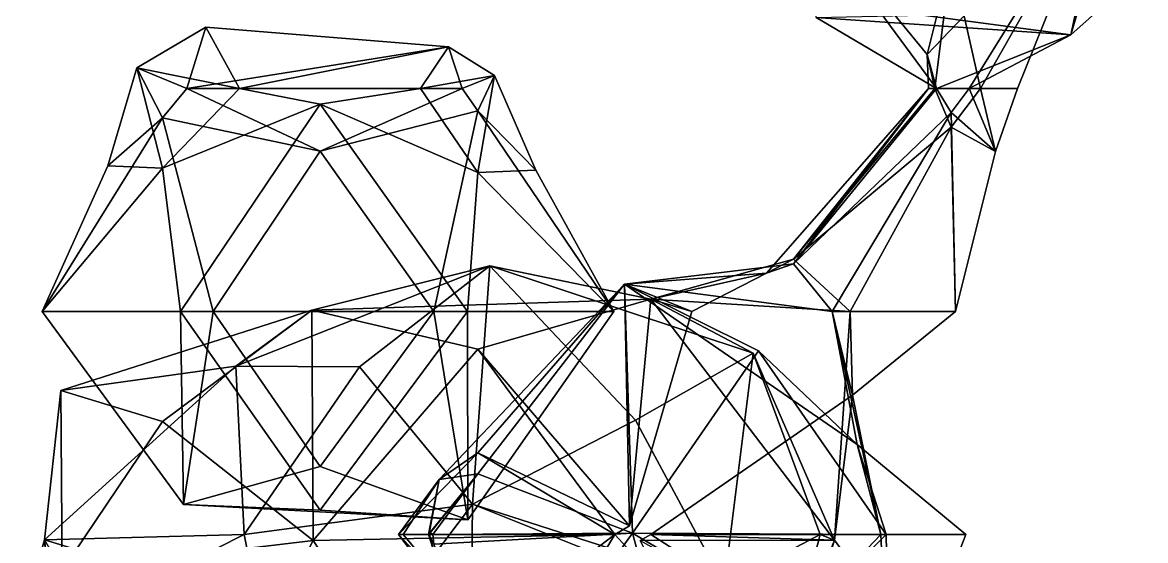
# Model space of a CAD drawing. Extents: x 290095 to 295679, y 4553756 to 4561441.
# Drawn here: x 291408.6 to 291498.3, y 4554255.9 to 4554297.3 of the extents above; entities that cross this region are included whole.
import ezdxf

# ---------------------------------------------------------------- set-up
doc = ezdxf.new("R2010")
doc.units = 0
doc.layers.add('Au_ppm_Pref_-_0_5', color=7, linetype='CONTINUOUS')

msp = doc.modelspace()

# ---------------------------------------------------------------- linework, layer by layer
at = {"layer": 'Au_ppm_Pref_-_0_5'}
for points in [[(291468.45, 4554309.883, 1843.088), (291471.951, 4554297.727, 1848.161), (291481.576, 4554292.065, 1841.737)], [(291468.45, 4554309.883, 1843.088), (291481.576, 4554292.065, 1841.737), (291480.812, 4554294.784, 1841.191)], [(291495.166, 4554309.811, 1841.037), (291468.45, 4554309.883, 1843.088), (291480.812, 4554294.784, 1841.191)], [(291480.812, 4554294.784, 1841.191), (291482.735, 4554302.48, 1837.719), (291495.166, 4554309.811, 1841.037)], [(291482.735, 4554302.48, 1837.719), (291485.083, 4554292.065, 1840.084), (291495.166, 4554309.811, 1841.037)], [(291492.299, 4554296.357, 1847.13), (291495.166, 4554309.811, 1841.037), (291484.178, 4554292.065, 1841.871)], [(291484.178, 4554292.065, 1841.871), (291495.166, 4554309.811, 1841.037), (291488.042, 4554292.065, 1841.191)], [(291485.083, 4554292.065, 1840.084), (291488.042, 4554292.065, 1841.191), (291495.166, 4554309.811, 1841.037)], [(291507.444, 4554309.897, 1846.955), (291492.299, 4554296.357, 1847.13), (291496, 4554308.915, 1853.537)], [(291507.444, 4554309.897, 1846.955), (291495.166, 4554309.811, 1841.037), (291492.299, 4554296.357, 1847.13)], [(291480.47, 4554297.935, 1852.18), (291496, 4554308.915, 1853.537), (291492.299, 4554296.357, 1847.13)], [(291480.812, 4554294.784, 1841.191), (291481.443, 4554292.065, 1840.582), (291482.735, 4554302.48, 1837.719)], [(291482.735, 4554302.48, 1837.719), (291481.443, 4554292.065, 1840.582), (291485.083, 4554292.065, 1840.084)], [(291480.47, 4554297.935, 1852.18), (291492.299, 4554296.357, 1847.13), (291471.951, 4554297.727, 1848.161)], [(291492.299, 4554296.357, 1847.13), (291481.576, 4554292.065, 1841.737), (291471.951, 4554297.727, 1848.161)], [(291423.196, 4554296.954, 1763.979), (291425.877, 4554292.065, 1766.873), (291417.678, 4554293.715, 1764.252)], [(291423.196, 4554296.954, 1763.979), (291417.678, 4554293.715, 1764.252), (291421.69, 4554292.065, 1763.06)], [(291442.594, 4554295.379, 1763.979), (291423.196, 4554296.954, 1763.979), (291421.69, 4554292.065, 1763.06)], [(291442.594, 4554295.379, 1763.979), (291425.877, 4554292.065, 1766.873), (291423.196, 4554296.954, 1763.979)], [(291492.299, 4554296.357, 1847.13), (291484.178, 4554292.065, 1841.871), (291481.576, 4554292.065, 1841.737)], [(291442.594, 4554295.379, 1763.979), (291421.69, 4554292.065, 1763.06), (291443.681, 4554292.065, 1763.387)], [(291442.594, 4554295.379, 1763.979), (291440.342, 4554292.065, 1766.145), (291425.877, 4554292.065, 1766.873)], [(291442.594, 4554295.379, 1763.979), (291446.246, 4554293.095, 1764.097), (291440.342, 4554292.065, 1766.145)], [(291442.594, 4554295.379, 1763.979), (291443.681, 4554292.065, 1763.387), (291446.246, 4554293.095, 1764.097)], [(291480.812, 4554294.784, 1841.191), (291481.576, 4554292.065, 1841.737), (291480.934, 4554292.065, 1841.191)], [(291480.812, 4554294.784, 1841.191), (291480.934, 4554292.065, 1841.191), (291481.443, 4554292.065, 1840.582)], [(291419.739, 4554285.709, 1766.098), (291415.363, 4554285.877, 1763.979), (291417.678, 4554293.715, 1764.252)], [(291415.363, 4554285.877, 1763.979), (291419.739, 4554289.724, 1763.199), (291417.678, 4554293.715, 1764.252)], [(291419.739, 4554285.709, 1766.098), (291417.678, 4554293.715, 1764.252), (291425.877, 4554292.065, 1766.873)], [(291421.69, 4554292.065, 1763.06), (291417.678, 4554293.715, 1764.252), (291419.739, 4554289.724, 1763.199)], [(291444.937, 4554285.357, 1766.215), (291440.342, 4554292.065, 1766.145), (291446.246, 4554293.095, 1764.097)], [(291444.937, 4554290.28, 1763.384), (291446.246, 4554293.095, 1764.097), (291443.681, 4554292.065, 1763.387)], [(291444.937, 4554290.28, 1763.384), (291449.556, 4554285.533, 1763.979), (291446.246, 4554293.095, 1764.097)], [(291449.556, 4554285.533, 1763.979), (291444.937, 4554285.357, 1766.215), (291446.246, 4554293.095, 1764.097)], [(291419.739, 4554285.709, 1766.098), (291425.877, 4554292.065, 1766.873), (291432.338, 4554290.815, 1769.502)], [(291432.338, 4554287.056, 1759.71), (291421.69, 4554292.065, 1763.06), (291419.739, 4554289.724, 1763.199)], [(291443.681, 4554292.065, 1763.387), (291421.69, 4554292.065, 1763.06), (291432.338, 4554287.056, 1759.71)], [(291440.342, 4554292.065, 1766.145), (291432.338, 4554290.815, 1769.502), (291425.877, 4554292.065, 1766.873)], [(291444.937, 4554290.28, 1763.384), (291443.681, 4554292.065, 1763.387), (291432.338, 4554287.056, 1759.71)], [(291444.937, 4554285.357, 1766.215), (291432.338, 4554290.815, 1769.502), (291440.342, 4554292.065, 1766.145)], [(291480.934, 4554292.065, 1841.191), (291470.136, 4554278.063, 1842.463), (291467.976, 4554277.302, 1841.191)], [(291480.934, 4554292.065, 1841.191), (291467.976, 4554277.302, 1841.191), (291470.136, 4554278.435, 1839.795)], [(291480.934, 4554292.065, 1841.191), (291481.576, 4554292.065, 1841.737), (291470.136, 4554278.063, 1842.463)], [(291482.735, 4554290.139, 1841.833), (291470.136, 4554278.063, 1842.463), (291481.576, 4554292.065, 1841.737)], [(291480.934, 4554292.065, 1841.191), (291470.136, 4554278.435, 1839.795), (291481.443, 4554292.065, 1840.582)], [(291482.735, 4554288.975, 1840.161), (291481.443, 4554292.065, 1840.582), (291470.136, 4554278.435, 1839.795)], [(291485.083, 4554292.065, 1840.084), (291481.443, 4554292.065, 1840.582), (291482.735, 4554288.975, 1840.161)], [(291484.178, 4554292.065, 1841.871), (291482.735, 4554290.139, 1841.833), (291481.576, 4554292.065, 1841.737)], [(291484.178, 4554292.065, 1841.871), (291486.294, 4554287.031, 1841.191), (291482.735, 4554290.139, 1841.833)], [(291486.294, 4554287.031, 1841.191), (291485.083, 4554292.065, 1840.084), (291482.735, 4554288.975, 1840.161)], [(291484.178, 4554292.065, 1841.871), (291488.042, 4554292.065, 1841.191), (291486.294, 4554287.031, 1841.191)], [(291486.294, 4554287.031, 1841.191), (291488.042, 4554292.065, 1841.191), (291485.083, 4554292.065, 1840.084)], [(291419.739, 4554285.709, 1766.098), (291432.338, 4554290.815, 1769.502), (291421.18, 4554274.247, 1769.239)], [(291421.18, 4554274.247, 1769.239), (291432.338, 4554290.815, 1769.502), (291444.094, 4554274.247, 1769.521)], [(291444.937, 4554285.357, 1766.215), (291444.094, 4554274.247, 1769.521), (291432.338, 4554290.815, 1769.502)], [(291444.937, 4554290.28, 1763.384), (291432.338, 4554287.056, 1759.71), (291441.409, 4554274.247, 1759.703)], [(291444.937, 4554290.28, 1763.384), (291441.409, 4554274.247, 1759.703), (291455.782, 4554274.247, 1763.979)], [(291444.937, 4554290.28, 1763.384), (291455.782, 4554274.247, 1763.979), (291449.556, 4554285.533, 1763.979)], [(291482.735, 4554290.139, 1841.833), (291473.233, 4554274.247, 1842.651), (291470.136, 4554278.063, 1842.463)], [(291482.735, 4554290.139, 1841.833), (291483.094, 4554274.247, 1841.191), (291473.233, 4554274.247, 1842.651)], [(291482.735, 4554290.139, 1841.833), (291486.294, 4554287.031, 1841.191), (291483.094, 4554274.247, 1841.191)], [(291410.13, 4554274.247, 1763.979), (291423.789, 4554274.247, 1759.949), (291419.739, 4554289.724, 1763.199)], [(291410.13, 4554274.247, 1763.979), (291419.739, 4554289.724, 1763.199), (291415.363, 4554285.877, 1763.979)], [(291432.338, 4554287.056, 1759.71), (291419.739, 4554289.724, 1763.199), (291423.789, 4554274.247, 1759.949)], [(291482.735, 4554288.975, 1840.161), (291470.136, 4554278.435, 1839.795), (291474.679, 4554274.247, 1839.049)], [(291482.735, 4554288.975, 1840.161), (291474.679, 4554274.247, 1839.049), (291483.094, 4554274.247, 1841.191)], [(291482.735, 4554288.975, 1840.161), (291483.094, 4554274.247, 1841.191), (291486.294, 4554287.031, 1841.191)], [(291441.409, 4554274.247, 1759.703), (291432.338, 4554287.056, 1759.71), (291423.789, 4554274.247, 1759.949)], [(291419.739, 4554285.709, 1766.098), (291410.13, 4554274.247, 1763.979), (291415.363, 4554285.877, 1763.979)], [(291419.739, 4554285.709, 1766.098), (291421.18, 4554274.247, 1769.239), (291410.13, 4554274.247, 1763.979)], [(291444.937, 4554285.357, 1766.215), (291455.782, 4554274.247, 1763.979), (291444.094, 4554274.247, 1769.521)], [(291444.937, 4554285.357, 1766.215), (291449.556, 4554285.533, 1763.979), (291455.782, 4554274.247, 1763.979)], [(291467.976, 4554277.302, 1841.191), (291458.759, 4554275.232, 1835.051), (291470.136, 4554278.435, 1839.795)], [(291474.679, 4554274.247, 1839.049), (291470.136, 4554278.435, 1839.795), (291458.759, 4554275.232, 1835.051)], [(291435.475, 4554269.815, 1824.822), (291445.88, 4554277.898, 1828.878), (291425.589, 4554269.864, 1829.855)], [(291445.88, 4554277.898, 1828.878), (291431.68, 4554274.342, 1835.424), (291425.589, 4554269.864, 1829.855)], [(291458.759, 4554275.232, 1835.051), (291431.68, 4554274.342, 1835.424), (291445.88, 4554277.898, 1828.878)], [(291435.475, 4554269.815, 1824.822), (291444.512, 4554258.854, 1822.516), (291445.88, 4554277.898, 1828.878)], [(291445.88, 4554277.898, 1828.878), (291444.512, 4554258.854, 1822.516), (291457.536, 4554265.554, 1826.271)], [(291466.933, 4554270.899, 1830.074), (291458.759, 4554275.232, 1835.051), (291445.88, 4554277.898, 1828.878)], [(291466.933, 4554270.899, 1830.074), (291445.88, 4554277.898, 1828.878), (291457.536, 4554265.554, 1826.271)], [(291473.233, 4554274.247, 1842.651), (291456.645, 4554276.429, 1847.076), (291470.136, 4554278.063, 1842.463)], [(291470.136, 4554278.063, 1842.463), (291456.645, 4554276.429, 1847.076), (291467.976, 4554277.302, 1841.191)], [(291467.976, 4554277.302, 1841.191), (291456.645, 4554276.429, 1847.076), (291462.029, 4554274.247, 1841.191)], [(291467.976, 4554277.302, 1841.191), (291462.029, 4554274.247, 1841.191), (291458.759, 4554275.232, 1835.051)], [(291441.833, 4554260.819, 1847.13), (291456.645, 4554276.429, 1847.076), (291444.937, 4554261.272, 1848.744)], [(291444.937, 4554262.954, 1844.955), (291456.645, 4554276.429, 1847.076), (291441.833, 4554260.819, 1847.13)], [(291444.937, 4554261.272, 1848.744), (291456.645, 4554276.429, 1847.076), (291457.287, 4554256.533, 1851.962)], [(291456.645, 4554276.429, 1847.076), (291444.937, 4554262.954, 1844.955), (291457.051, 4554257.116, 1841.191)], [(291467.337, 4554271.099, 1850.7), (291456.645, 4554276.429, 1847.076), (291475.219, 4554263.619, 1847.13)], [(291457.287, 4554256.533, 1851.962), (291456.645, 4554276.429, 1847.076), (291467.337, 4554271.099, 1850.7)], [(291456.645, 4554276.429, 1847.076), (291473.233, 4554274.247, 1842.651), (291475.219, 4554263.619, 1847.13)], [(291456.645, 4554276.429, 1847.076), (291457.051, 4554257.116, 1841.191), (291462.029, 4554274.247, 1841.191)], [(291458.759, 4554275.232, 1835.051), (291444.937, 4554271.223, 1840.183), (291431.68, 4554274.342, 1835.424)], [(291457.051, 4554257.116, 1841.191), (291444.937, 4554271.223, 1840.183), (291458.759, 4554275.232, 1835.051)], [(291462.029, 4554274.247, 1841.191), (291457.051, 4554257.116, 1841.191), (291458.759, 4554275.232, 1835.051)], [(291466.933, 4554270.899, 1830.074), (291473.426, 4554255.973, 1835.318), (291458.759, 4554275.232, 1835.051)], [(291474.679, 4554274.247, 1839.049), (291458.759, 4554275.232, 1835.051), (291473.426, 4554255.973, 1835.318)], [(291421.18, 4554274.247, 1769.239), (291421.422, 4554258.81, 1763.979), (291410.13, 4554274.247, 1763.979)], [(291410.13, 4554274.247, 1763.979), (291421.422, 4554258.81, 1763.979), (291423.789, 4554274.247, 1759.949)], [(291411.614, 4554267.92, 1835.251), (291431.68, 4554274.342, 1835.424), (291419.739, 4554265.442, 1838.256)], [(291425.589, 4554269.864, 1829.855), (291431.68, 4554274.342, 1835.424), (291411.614, 4554267.92, 1835.251)], [(291431.762, 4554255.937, 1840.342), (291419.739, 4554265.442, 1838.256), (291431.68, 4554274.342, 1835.424)], [(291421.18, 4554274.247, 1769.239), (291432.338, 4554258.356, 1769.277), (291421.422, 4554258.81, 1763.979)], [(291421.18, 4554274.247, 1769.239), (291444.094, 4554274.247, 1769.521), (291432.338, 4554258.356, 1769.277)], [(291421.422, 4554258.81, 1763.979), (291432.338, 4554261.86, 1759.85), (291423.789, 4554274.247, 1759.949)], [(291441.409, 4554274.247, 1759.703), (291423.789, 4554274.247, 1759.949), (291432.338, 4554261.86, 1759.85)], [(291431.762, 4554255.937, 1840.342), (291431.68, 4554274.342, 1835.424), (291444.937, 4554271.223, 1840.183)], [(291441.409, 4554274.247, 1759.703), (291432.338, 4554261.86, 1759.85), (291444.123, 4554257.58, 1763.979)], [(291444.123, 4554257.58, 1763.979), (291432.338, 4554258.356, 1769.277), (291444.094, 4554274.247, 1769.521)], [(291441.409, 4554274.247, 1759.703), (291444.123, 4554257.58, 1763.979), (291455.782, 4554274.247, 1763.979)], [(291455.782, 4554274.247, 1763.979), (291444.123, 4554257.58, 1763.979), (291444.094, 4554274.247, 1769.521)], [(291473.233, 4554274.247, 1842.651), (291474.864, 4554267.56, 1841.191), (291477.127, 4554256.429, 1843.834)], [(291473.233, 4554274.247, 1842.651), (291477.127, 4554256.429, 1843.834), (291475.219, 4554263.619, 1847.13)], [(291483.094, 4554274.247, 1841.191), (291474.864, 4554267.56, 1841.191), (291473.233, 4554274.247, 1842.651)], [(291474.864, 4554267.56, 1841.191), (291474.679, 4554274.247, 1839.049), (291473.426, 4554255.973, 1835.318)], [(291474.864, 4554267.56, 1841.191), (291483.094, 4554274.247, 1841.191), (291474.679, 4554274.247, 1839.049)], [(291455.881, 4554256.429, 1841.191), (291431.762, 4554255.937, 1840.342), (291444.937, 4554271.223, 1840.183)], [(291455.881, 4554256.429, 1841.191), (291444.937, 4554271.223, 1840.183), (291457.051, 4554257.116, 1841.191)], [(291467.337, 4554271.099, 1850.7), (291477.538, 4554256.429, 1850.62), (291457.287, 4554256.533, 1851.962)], [(291466.933, 4554270.899, 1830.074), (291457.536, 4554265.554, 1826.271), (291464.593, 4554252.382, 1824.637)], [(291466.933, 4554270.899, 1830.074), (291464.593, 4554252.382, 1824.637), (291472.272, 4554256.429, 1829.312)], [(291466.933, 4554270.899, 1830.074), (291472.272, 4554256.429, 1829.312), (291473.426, 4554255.973, 1835.318)], [(291475.219, 4554263.619, 1847.13), (291477.538, 4554256.429, 1850.62), (291467.337, 4554271.099, 1850.7)], [(291425.589, 4554269.864, 1829.855), (291411.614, 4554267.92, 1835.251), (291410.32, 4554255.994, 1829.59)], [(291425.589, 4554269.864, 1829.855), (291410.32, 4554255.994, 1829.59), (291426.274, 4554256.429, 1826.453)], [(291435.475, 4554269.815, 1824.822), (291425.589, 4554269.864, 1829.855), (291426.274, 4554256.429, 1826.453)], [(291435.475, 4554269.815, 1824.822), (291426.274, 4554256.429, 1826.453), (291444.512, 4554258.854, 1822.516)], [(291411.614, 4554267.92, 1835.251), (291411.715, 4554253.54, 1836.167), (291410.32, 4554255.994, 1829.59)], [(291419.739, 4554265.442, 1838.256), (291411.715, 4554253.54, 1836.167), (291411.614, 4554267.92, 1835.251)], [(291474.864, 4554267.56, 1841.191), (291458.754, 4554256.429, 1841.191), (291477.127, 4554256.429, 1843.834)], [(291474.864, 4554267.56, 1841.191), (291473.426, 4554255.973, 1835.318), (291458.754, 4554256.429, 1841.191)], [(291431.762, 4554255.937, 1840.342), (291411.715, 4554253.54, 1836.167), (291419.739, 4554265.442, 1838.256)], [(291464.593, 4554252.382, 1824.637), (291457.536, 4554265.554, 1826.271), (291444.512, 4554258.854, 1822.516)], [(291475.219, 4554263.619, 1847.13), (291483.916, 4554256.429, 1847.13), (291477.538, 4554256.429, 1850.62)], [(291475.219, 4554263.619, 1847.13), (291477.127, 4554256.429, 1843.834), (291483.916, 4554256.429, 1847.13)], [(291455.881, 4554256.429, 1841.191), (291444.937, 4554262.954, 1844.955), (291438.595, 4554256.429, 1844.14)], [(291438.595, 4554256.429, 1844.14), (291444.937, 4554262.954, 1844.955), (291441.833, 4554260.819, 1847.13)], [(291455.881, 4554256.429, 1841.191), (291457.051, 4554257.116, 1841.191), (291444.937, 4554262.954, 1844.955)], [(291421.422, 4554258.81, 1763.979), (291444.123, 4554257.58, 1763.979), (291432.338, 4554261.86, 1759.85)], [(291438.595, 4554256.429, 1844.14), (291441.833, 4554260.819, 1847.13), (291438.969, 4554256.429, 1847.13)], [(291440.975, 4554256.429, 1848.919), (291438.969, 4554256.429, 1847.13), (291441.833, 4554260.819, 1847.13)], [(291440.975, 4554256.429, 1848.919), (291441.833, 4554260.819, 1847.13), (291441.046, 4554256.502, 1848.94)], [(291441.046, 4554256.502, 1848.94), (291444.937, 4554261.272, 1848.744), (291441.13, 4554256.55, 1848.965)], [(291441.833, 4554260.819, 1847.13), (291444.937, 4554261.272, 1848.744), (291441.046, 4554256.502, 1848.94)], [(291441.13, 4554256.55, 1848.965), (291444.937, 4554261.272, 1848.744), (291441.331, 4554256.431, 1849.025)], [(291444.937, 4554261.272, 1848.744), (291457.287, 4554256.533, 1851.962), (291441.331, 4554256.431, 1849.025)], [(291444.123, 4554257.58, 1763.979), (291421.422, 4554258.81, 1763.979), (291432.338, 4554258.356, 1769.277)], [(291426.274, 4554256.429, 1826.453), (291429.7, 4554239.224, 1822.531), (291444.512, 4554258.854, 1822.516)], [(291444.294, 4554238.725, 1819.692), (291444.512, 4554258.854, 1822.516), (291429.7, 4554239.224, 1822.531)], [(291455.431, 4554254.478, 1819.076), (291444.512, 4554258.854, 1822.516), (291444.294, 4554238.725, 1819.692)], [(291464.593, 4554252.382, 1824.637), (291444.512, 4554258.854, 1822.516), (291455.431, 4554254.478, 1819.076)], [(291412.176, 4554238.611, 1834.247), (291405.388, 4554238.611, 1829.312), (291410.32, 4554255.994, 1829.59)], [(291410.32, 4554255.994, 1829.59), (291405.388, 4554238.611, 1829.312), (291411.745, 4554238.611, 1825.544)], [(291419.739, 4554253.122, 1824.475), (291426.274, 4554256.429, 1826.453), (291410.32, 4554255.994, 1829.59)], [(291410.32, 4554255.994, 1829.59), (291411.715, 4554253.54, 1836.167), (291412.176, 4554238.611, 1834.247)], [(291410.32, 4554255.994, 1829.59), (291411.745, 4554238.611, 1825.544), (291419.739, 4554253.122, 1824.475)], [(291426.274, 4554256.429, 1826.453), (291419.739, 4554253.122, 1824.475), (291429.7, 4554239.224, 1822.531)], [(291455.881, 4554256.429, 1841.191), (291444.176, 4554237.008, 1840.512), (291431.762, 4554255.937, 1840.342)], [(291438.595, 4554256.429, 1844.14), (291442.203, 4554252.562, 1847.13), (291444.937, 4554248.076, 1844.346)], [(291455.881, 4554256.429, 1841.191), (291438.595, 4554256.429, 1844.14), (291444.937, 4554248.076, 1844.346)], [(291438.595, 4554256.429, 1844.14), (291438.969, 4554256.429, 1847.13), (291442.203, 4554252.562, 1847.13)], [(291442.203, 4554252.562, 1847.13), (291438.969, 4554256.429, 1847.13), (291440.975, 4554256.429, 1848.919)], [(291440.975, 4554256.429, 1848.919), (291441.046, 4554256.502, 1848.94), (291441.051, 4554256.369, 1848.942)], [(291442.203, 4554252.562, 1847.13), (291440.975, 4554256.429, 1848.919), (291441.051, 4554256.369, 1848.942)], [(291441.13, 4554256.55, 1848.965), (291441.051, 4554256.369, 1848.942), (291441.046, 4554256.502, 1848.94)], [(291441.331, 4554256.431, 1849.025), (291441.051, 4554256.369, 1848.942), (291441.13, 4554256.55, 1848.965)], [(291441.413, 4554255.644, 1849.053), (291441.051, 4554256.369, 1848.942), (291441.331, 4554256.431, 1849.025)], [(291441.413, 4554255.644, 1849.053), (291442.203, 4554252.562, 1847.13), (291441.051, 4554256.369, 1848.942)], [(291457.287, 4554256.533, 1851.962), (291441.413, 4554255.644, 1849.053), (291441.331, 4554256.431, 1849.025)], [(291457.287, 4554256.533, 1851.962), (291447.542, 4554242.967, 1850.389), (291441.413, 4554255.644, 1849.053)], [(291455.881, 4554256.429, 1841.191), (291456.81, 4554255.402, 1841.191), (291444.176, 4554237.008, 1840.512)], [(291455.881, 4554256.429, 1841.191), (291444.937, 4554248.076, 1844.346), (291456.81, 4554255.402, 1841.191)], [(291457.287, 4554256.533, 1851.962), (291462.154, 4554238.611, 1849.307), (291447.542, 4554242.967, 1850.389)], [(291457.287, 4554256.533, 1851.962), (291470.136, 4554248.933, 1849.629), (291462.154, 4554238.611, 1849.307)], [(291470.136, 4554248.933, 1849.629), (291457.287, 4554256.533, 1851.962), (291477.538, 4554256.429, 1850.62)], [(291458.754, 4554256.429, 1841.191), (291457.885, 4554255.936, 1841.191), (291470.136, 4554249.094, 1844.685)], [(291457.885, 4554255.936, 1841.191), (291458.754, 4554256.429, 1841.191), (291473.426, 4554255.973, 1835.318)], [(291458.754, 4554256.429, 1841.191), (291470.136, 4554249.094, 1844.685), (291477.127, 4554256.429, 1843.834)], [(291467.115, 4554236.35, 1829.993), (291472.272, 4554256.429, 1829.312), (291464.593, 4554252.382, 1824.637)], [(291467.115, 4554236.35, 1829.993), (291473.426, 4554255.973, 1835.318), (291472.272, 4554256.429, 1829.312)], [(291477.828, 4554240.67, 1847.13), (291470.136, 4554248.933, 1849.629), (291477.538, 4554256.429, 1850.62)], [(291477.828, 4554240.67, 1847.13), (291477.127, 4554256.429, 1843.834), (291470.136, 4554249.094, 1844.685)], [(291477.828, 4554240.67, 1847.13), (291483.916, 4554256.429, 1847.13), (291477.127, 4554256.429, 1843.834)], [(291483.916, 4554256.429, 1847.13), (291477.828, 4554240.67, 1847.13), (291477.538, 4554256.429, 1850.62)], [(291431.762, 4554255.937, 1840.342), (291422.472, 4554237.966, 1840.117), (291411.715, 4554253.54, 1836.167)], [(291431.762, 4554255.937, 1840.342), (291444.176, 4554237.008, 1840.512), (291422.472, 4554237.966, 1840.117)], [(291457.885, 4554255.936, 1841.191), (291473.426, 4554255.973, 1835.318), (291466.588, 4554238.611, 1839.518)], [(291466.588, 4554238.611, 1839.518), (291473.426, 4554255.973, 1835.318), (291485.018, 4554240.057, 1835.462)], [(291467.115, 4554236.35, 1829.993), (291485.018, 4554240.057, 1835.462), (291473.426, 4554255.973, 1835.318)]]:
    msp.add_3dface(points, dxfattribs=at)

doc.saveas('drawing.dxf')
